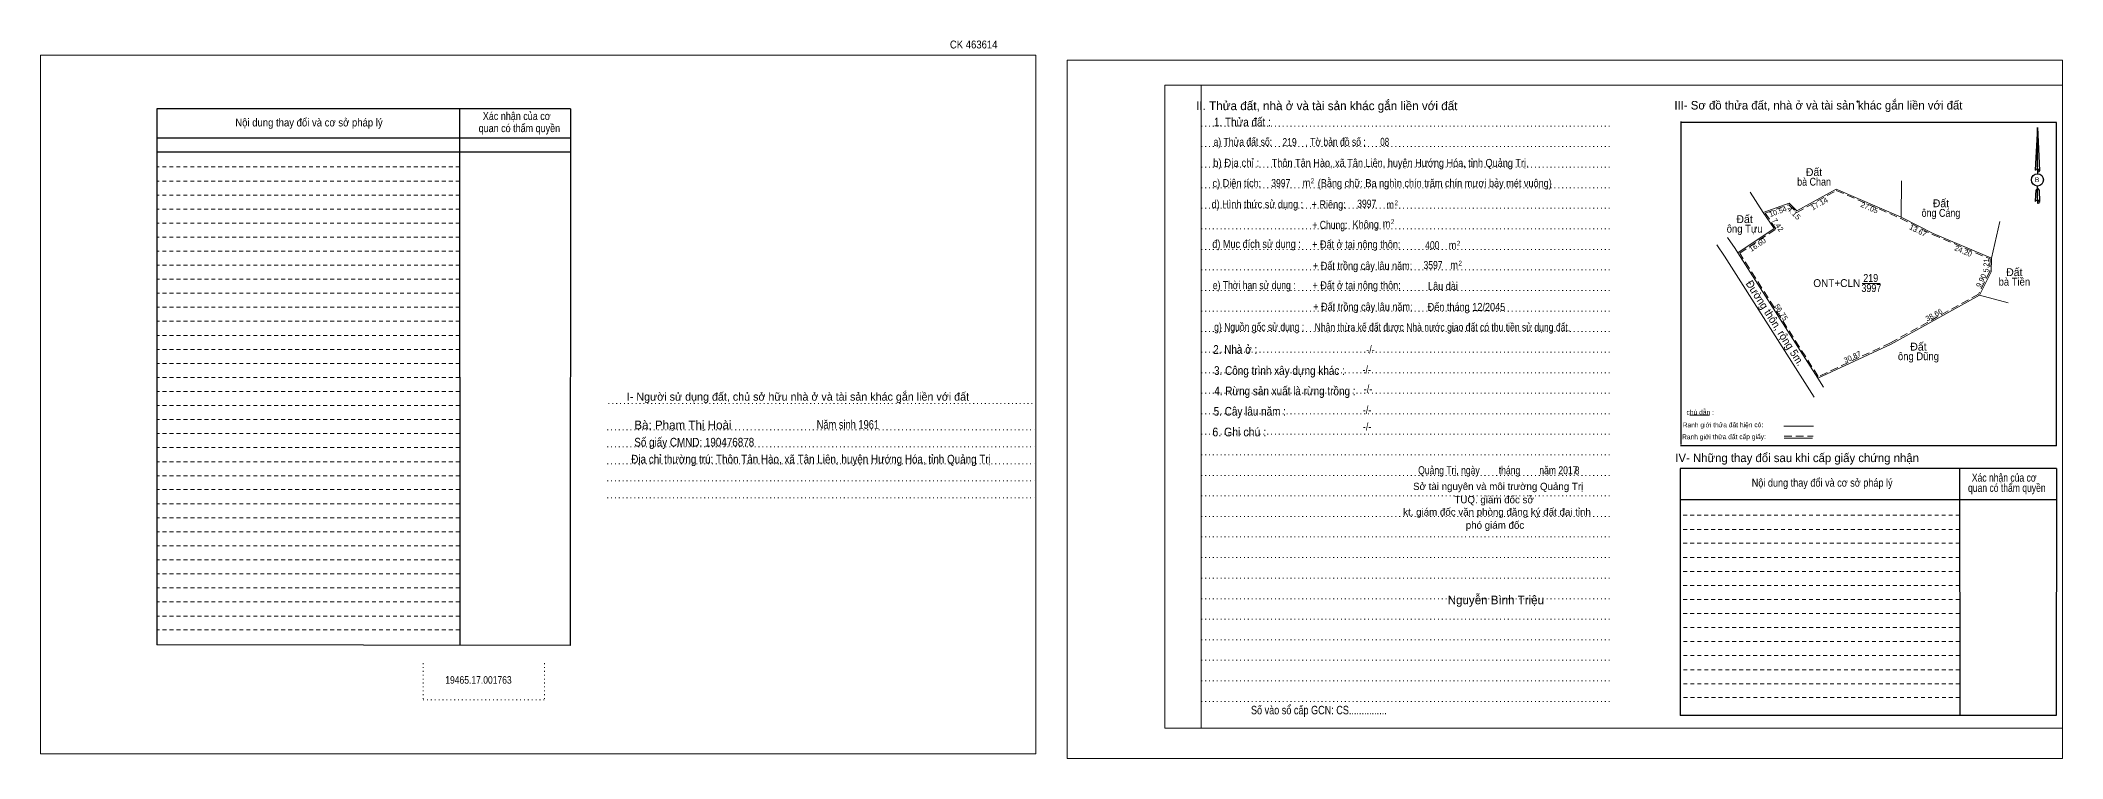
# Model space of a CAD drawing. Header units: metres. Extents: x 546326 to 548064, y 1838080 to 1838811.
# Drawn here: x 546326 to 546952, y 1838588 to 1838811 of the extents above; entities that cross this region are included whole.
import ezdxf
from ezdxf.enums import TextEntityAlignment as Align

# ---------------------------------------------------------------- set-up
doc = ezdxf.new("R2010")
doc.units = ezdxf.units.M
doc.header["$LTSCALE"] = 0.8
doc.header["$PDMODE"] = 32
doc.header["$PDSIZE"] = 0.4
for name, pattern in [('DOTTED', [1.5, 0.3, -1.2]), ('MEDIUM_DASHED', [4.5, 3, -1.5]), ('SHORT_DASHED', [2.7, 1.5, -1.2])]:
    doc.linetypes.add(name, pattern=pattern)
for name, color, linetype, lineweight in [('1', 7, 'DOTTED', 13), ('10', 7, 'Continuous', 13), ('12', 7, 'Continuous', 13), ('18', 7, 'Continuous', 25), ('2', 7, 'SHORT_DASHED', 13), ('28', 7, 'Continuous', 13), ('55', 7, 'Continuous', 13)]:
    doc.layers.add(name, color=color, linetype=linetype, lineweight=lineweight)
for name, color, linetype in [('11', 7, 'Continuous'), ('13', 7, 'Continuous'), ('40', 7, 'Continuous'), ('9', 7, 'Continuous')]:
    doc.layers.add(name, color=color, linetype=linetype)

msp = doc.modelspace()

# ---------------------------------------------------------------- linework, layer by layer
at = {"layer": '1', "linetype": 'Continuous'}
for p, q in [((546673.98, 1838796.63), (546951.62, 1838796.63)), ((546673.98, 1838796.63), (546673.98, 1838597.87)), ((546951.62, 1838796.63), (546951.62, 1838596.19)), ((546673.98, 1838597.87), (546951.62, 1838597.87))]:
    msp.add_line(p, q, dxfattribs=at)
at = {"layer": '1'}
for p, q in [((546685.22, 1838796.63), (546685.22, 1838597.87)), ((546685.22, 1838796.63), (546685.22, 1838597.87)), ((546685.3, 1838784.03), (546812.14, 1838784.03)), ((546685.3, 1838777.67), (546812.14, 1838777.67)), ((546685.3, 1838771.31), (546812.14, 1838771.31)), ((546685.3, 1838764.95), (546812.14, 1838764.95)), ((546685.3, 1838758.59), (546812.14, 1838758.59)), ((546685.3, 1838752.23), (546812.14, 1838752.23)), ((546685.3, 1838745.87), (546812.14, 1838745.87)), ((546685.3, 1838739.55), (546812.14, 1838739.55)), ((546685.3, 1838733.15), (546812.14, 1838733.15)), ((546685.3, 1838726.83), (546812.14, 1838726.83)), ((546685.3, 1838720.47), (546812.14, 1838720.47)), ((546685.3, 1838714.11), (546812.14, 1838714.11)), ((546685.3, 1838707.75), (546812.14, 1838707.75)), ((546501.98, 1838698.19), (546634.06, 1838698.19)), ((546685.3, 1838701.43), (546812.14, 1838701.43)), ((546685.3, 1838695.07), (546812.14, 1838695.07)), ((546501.58, 1838690.07), (546633.62, 1838690.07)), ((546501.58, 1838684.83), (546633.62, 1838684.83)), ((546685.3, 1838688.71), (546812.14, 1838688.71)), ((546501.58, 1838679.59), (546633.62, 1838679.59)), ((546685.3, 1838682.35), (546812.14, 1838682.35)), ((546501.58, 1838674.35), (546633.62, 1838674.35)), ((546685.3, 1838675.99), (546812.14, 1838675.99)), ((546501.58, 1838669.07), (546633.62, 1838669.07)), ((546685.3, 1838669.67), (546812.14, 1838669.67)), ((546685.3, 1838663.31), (546812.14, 1838663.31)), ((546685.3, 1838656.95), (546812.14, 1838656.95)), ((546685.3, 1838650.59), (546812.14, 1838650.59)), ((546685.3, 1838644.23), (546812.14, 1838644.23)), ((546685.3, 1838637.87), (546812.14, 1838637.87)), ((546685.3, 1838631.51), (546812.14, 1838631.51)), ((546685.3, 1838625.15), (546812.14, 1838625.15)), ((546444.66, 1838617.91), (546444.66, 1838606.63)), ((546482.14, 1838617.91), (546482.14, 1838606.63)), ((546685.3, 1838618.83), (546812.14, 1838618.83)), ((546685.3, 1838612.47), (546812.14, 1838612.47)), ((546444.66, 1838606.63), (546482.14, 1838606.63)), ((546685.3, 1838606.11), (546812.14, 1838606.11))]:
    msp.add_line(p, q, dxfattribs=at)
at = {"layer": '1', "linetype": 'Continuous'}
for points in [[(546326.3, 1838589.91), (546634.1, 1838589.91), (546634.1, 1838805.91), (546326.3, 1838805.91)], [(546326.3, 1838805.91), (546634.1, 1838805.91), (546634.1, 1838589.91), (546326.3, 1838589.91)], [(546326.3, 1838589.91), (546634.1, 1838589.91), (546634.1, 1838805.91), (546326.3, 1838805.91)], [(546643.82, 1838588.43), (546951.62, 1838588.43), (546951.62, 1838804.43), (546643.82, 1838804.43)], [(546685.22, 1838796.63), (546951.62, 1838796.63), (546951.62, 1838597.87), (546685.22, 1838597.87)]]:
    msp.add_lwpolyline(points, close=True, dxfattribs=at)
at = {"layer": '12'}
for p, q in [((546901.82, 1838767.05), (546901.75, 1838755.86)), ((546855, 1838763.55), (546859.06, 1838757.31)), ((546932.18, 1838754.47), (546929.68, 1838743.2)), ((546844.69, 1838747.32), (546847.09, 1838743.79)), ((546848.03, 1838749.6), (546850.38, 1838746.15)), ((546847.08, 1838743.8), (546874.85, 1838700.18)), ((546889.66, 1838735.31), (546895.24, 1838735.31)), ((546934.79, 1838729.36), (546925.98, 1838731.78))]:
    msp.add_line(p, q, dxfattribs=at)
at = {"layer": '12', "linetype": 'MEDIUM_DASHED'}
msp.add_lwpolyline([(546881.66, 1838764.09), (546901.58, 1838755.49), (546911.44, 1838750.47), (546929.26, 1838742.93), (546929.1, 1838739.08), (546925.67, 1838732.06), (546898.39, 1838716.99), (546876.07, 1838706.57), (546851.78, 1838744.71), (546862.95, 1838752.2), (546859.69, 1838757.09), (546866.99, 1838759.7), (546869.42, 1838757.31)], close=True, dxfattribs=at)
at = {"layer": '12'}
for points in [[(546859.06, 1838757.31), (546867.1, 1838760.17), (546869.49, 1838757.81), (546881.64, 1838764.54), (546901.75, 1838755.86)], [(546859.06, 1838757.31), (546862.4, 1838752.3), (546851.23, 1838744.84)], [(546929.68, 1838743.2), (546911.62, 1838750.84), (546901.75, 1838755.86)], [(546850.39, 1838746.14), (546851.23, 1838744.83), (546875.89, 1838706.1), (546877.65, 1838703.32)], [(546925.98, 1838731.78), (546929.51, 1838738.98), (546929.68, 1838743.2)], [(546925.98, 1838731.78), (546898.58, 1838716.63), (546875.91, 1838706.04)]]:
    msp.add_lwpolyline(points, dxfattribs=at)
at = {"layer": '18'}
for p, q in [((546943.82, 1838783.55), (546944.54, 1838770.31)), ((546943.82, 1838783.55), (546944.54, 1838770.31)), ((546943.82, 1838783.55), (546944.54, 1838770.31)), ((546943.26, 1838772.39), (546943.14, 1838770.35)), ((546943.82, 1838770.75), (546943.82, 1838770.23)), ((546943.82, 1838770.23), (546943.82, 1838769.87)), ((546943.82, 1838769.87), (546943.82, 1838769.35)), ((546943.82, 1838769.87), (546943.82, 1838769.35)), ((546943.82, 1838769.87), (546943.82, 1838769.35)), ((546944.54, 1838770.31), (546944.54, 1838770.35)), ((546943.82, 1838764.87), (546943.82, 1838765.47)), ((546943.82, 1838764.87), (546943.82, 1838765.47)), ((546943.82, 1838764.87), (546943.82, 1838765.47)), ((546943.82, 1838764.87), (546944.38, 1838764.15)), ((546943.82, 1838764.87), (546944.38, 1838764.15)), ((546943.82, 1838764.87), (546944.38, 1838764.15)), ((546943.82, 1838761.11), (546943.82, 1838760.63)), ((546943.82, 1838760.63), (546943.82, 1838760.23)), ((546944.38, 1838764.15), (546944.54, 1838760.67)), ((546944.38, 1838764.15), (546944.54, 1838760.67)), ((546944.38, 1838764.15), (546944.54, 1838760.67)), ((546944.54, 1838760.67), (546944.54, 1838760.71))]:
    msp.add_line(p, q, dxfattribs=at)
for points in [[(546943.82, 1838770.75), (546943.82, 1838783.55), (546943.26, 1838772.39)], [(546943.82, 1838761.11), (546943.82, 1838764.87), (546943.34, 1838764.15), (546943.26, 1838762.75), (546943.14, 1838760.71)]]:
    msp.add_lwpolyline(points, dxfattribs=at)
msp.add_ellipse((546943.8603, 1838767.3671), major_axis=(0, 1.8869), ratio=0.983453, dxfattribs=at)
for centre, start_param, end_param in [((546943.861, 1838770.2748), 1.57079633, 3.07445202), ((546943.861, 1838770.2748), 0.06714063, 1.57079633), ((546943.861, 1838770.2748), 4.71238898, 6.28318531), ((546943.861, 1838760.644), 2.49106941, 3.07427841), ((546943.861, 1838760.644), 1.57079633, 2.49106941), ((546943.861, 1838760.644), 0.06714063, 1.57079633), ((546943.861, 1838760.644), 4.71238898, 6.28318531)]:
    msp.add_ellipse(centre, major_axis=(0.6803, 0), ratio=0.655448, start_param=start_param, end_param=end_param, dxfattribs=at)
at = {"layer": '2', "linetype": 'Continuous', "lineweight": 25}
for p, q in [((546490.18, 1838789.35), (546362.3, 1838789.35)), ((546362.3, 1838789.35), (546362.3, 1838623.59)), ((546455.94, 1838789.35), (546455.98, 1838623.47)), ((546490.18, 1838780.31), (546362.46, 1838780.31)), ((546490.18, 1838775.99), (546362.46, 1838775.99))]:
    msp.add_line(p, q, dxfattribs=at)
at = {"layer": '2'}
for p, q in [((546455.94, 1838771.39), (546362.26, 1838771.39)), ((546455.94, 1838767.03), (546362.26, 1838767.03)), ((546455.94, 1838767.03), (546362.3, 1838767.03)), ((546455.94, 1838762.67), (546362.3, 1838762.67)), ((546455.94, 1838758.35), (546362.3, 1838758.35)), ((546455.94, 1838754.03), (546362.3, 1838754.03)), ((546455.94, 1838749.67), (546362.3, 1838749.67)), ((546455.94, 1838745.35), (546362.3, 1838745.35)), ((546455.98, 1838740.99), (546362.3, 1838740.99)), ((546455.98, 1838736.67), (546362.3, 1838736.67)), ((546455.98, 1838732.31), (546362.3, 1838732.31)), ((546455.98, 1838727.99), (546362.3, 1838727.99)), ((546455.98, 1838723.67), (546362.3, 1838723.67)), ((546455.98, 1838719.31), (546362.3, 1838719.31)), ((546455.98, 1838714.95), (546362.3, 1838714.95)), ((546455.98, 1838710.63), (546362.3, 1838710.63)), ((546455.98, 1838706.27), (546362.3, 1838706.27)), ((546455.98, 1838701.95), (546362.3, 1838701.95)), ((546455.98, 1838697.63), (546362.3, 1838697.63)), ((546455.98, 1838693.27), (546362.3, 1838693.27)), ((546455.98, 1838688.95), (546362.3, 1838688.95)), ((546455.98, 1838684.59), (546362.3, 1838684.59)), ((546455.98, 1838680.23), (546362.3, 1838680.23)), ((546455.98, 1838675.91), (546362.3, 1838675.91)), ((546455.98, 1838671.59), (546362.3, 1838671.59)), ((546455.98, 1838667.23), (546362.3, 1838667.23)), ((546455.98, 1838662.91), (546362.3, 1838662.91)), ((546455.98, 1838658.55), (546362.3, 1838658.55)), ((546455.98, 1838654.23), (546362.3, 1838654.23)), ((546919.78, 1838659.31), (546833.42, 1838659.31)), ((546919.78, 1838654.99), (546833.42, 1838654.99)), ((546455.98, 1838649.87), (546362.3, 1838649.87)), ((546919.78, 1838650.63), (546833.42, 1838650.63)), ((546455.98, 1838645.55), (546362.3, 1838645.55)), ((546455.98, 1838641.23), (546362.3, 1838641.23)), ((546919.78, 1838646.27), (546833.42, 1838646.27)), ((546919.78, 1838641.95), (546833.42, 1838641.95)), ((546455.98, 1838636.87), (546362.3, 1838636.87)), ((546919.78, 1838637.63), (546833.42, 1838637.63)), ((546455.98, 1838632.51), (546362.3, 1838632.51)), ((546919.78, 1838633.27), (546833.42, 1838633.27)), ((546919.82, 1838628.95), (546833.42, 1838628.95)), ((546455.98, 1838628.19), (546362.3, 1838628.19)), ((546919.82, 1838624.59), (546833.42, 1838624.59)), ((546919.82, 1838620.27), (546833.42, 1838620.27)), ((546919.82, 1838615.91), (546833.42, 1838615.91)), ((546919.82, 1838611.59), (546833.42, 1838611.59)), ((546919.86, 1838607.27), (546833.42, 1838607.27))]:
    msp.add_line(p, q, dxfattribs=at)
at = {"layer": '2', "linetype": 'Continuous', "lineweight": 25}
msp.add_lwpolyline([(546490.18, 1838789.35), (546490.14, 1838623.39), (546362.3, 1838623.59)], dxfattribs=at)
at = {"layer": '28', "lineweight": 25}
for p, q in [((546833.62, 1838785.47), (546833.62, 1838685.51)), ((546949.78, 1838685.15), (546833.5, 1838685.15)), ((546919.78, 1838678.11), (546919.86, 1838601.79)), ((546949.7, 1838678.11), (546949.66, 1838601.79)), ((546949.66, 1838668.43), (546833.42, 1838668.43)), ((546949.66, 1838601.79), (546833.42, 1838601.79))]:
    msp.add_line(p, q, dxfattribs=at)
at = {"layer": '28', "linetype": 'SHORT_DASHED'}
msp.add_line((546919.78, 1838663.67), (546833.42, 1838663.67), dxfattribs=at)
at = {"layer": '28', "lineweight": 25}
for points in [[(546949.78, 1838685.15), (546949.78, 1838785.11), (546833.5, 1838785.11)], [(546949.7, 1838678.11), (546833.42, 1838678.11), (546833.42, 1838601.79)]]:
    msp.add_lwpolyline(points, dxfattribs=at)
at = {"layer": '28'}
msp.add_point((546888.22, 1838791.59), dxfattribs=at)
at = {"layer": '55'}
for p, q in [((546836.34, 1838694.59), (546842.42, 1838694.67)), ((546865.42, 1838691.19), (546874.58, 1838691.19)), ((546865.5, 1838687.47), (546874.3, 1838687.47)), ((546865.5, 1838687.47), (546874.3, 1838687.47))]:
    msp.add_line(p, q, dxfattribs=at)
at = {"layer": '55', "linetype": 'MEDIUM_DASHED'}
msp.add_line((546865.5, 1838688.15), (546874.5, 1838688.15), dxfattribs=at)

# ---------------------------------------------------------------- texts
at = {"layer": '10'}
for s, height, p in [('kt. giám đốc văn phòng đăng ký đất đai tỉnh', 2.25, (546776.73, 1838663.57)), ('TUQ. giám đốc sở', 2.25, (546775.84, 1838667.37)), ('phó giám đốc', 2.25, (546776.11, 1838659.49)), ('Nguyễn Bình Triệu', 2.67, (546776.38, 1838636.15))]:
    msp.add_text(s, height=height, dxfattribs=at).set_placement(p, align=Align.CENTER)
at = {"layer": '11'}
for s, height, width, p in [('bà Tiền', 2.43, 0.9, (546936.715, 1838734.68)), ('8', 2.48, 0.75, (546801.525, 1838676.28))]:
    msp.add_text(s, height=height, dxfattribs=dict(at, width=width)).set_placement(p, align=Align.CENTER)
msp.add_text('Đất', height=2.43, dxfattribs=at).set_placement((546936.705, 1838737.64), align=Align.CENTER)
at = {"layer": '12'}
for s, width, p in [('bà Chan', 0.85, (546874.775, 1838765.6)), ('ông Tựu', 0.9, (546853.295, 1838751.07)), ('ông Cáng', 0.85, (546914.015, 1838755.96)), ('ONT+CLN', 0.95, (546881.79, 1838734.25)), ('3997', 0.85, (546892.49, 1838732.72)), ('219', 0.85, (546892.295, 1838735.83)), ('ông Dũng', 0.9, (546907.06, 1838711.63))]:
    msp.add_text(s, height=2.43, dxfattribs=dict(at, width=width)).set_placement(p, align=Align.CENTER)
for p in [(546874.765, 1838768.57), (546914.015, 1838758.93), (546853.285, 1838754.03), (546907.055, 1838714.6)]:
    msp.add_text('Đất', height=2.43, dxfattribs=at).set_placement(p, align=Align.CENTER)
for s, rotation, p in [('17.14', 29.003, (546876.7973, 1838759.2867)), ('27.05', 336.657, (546891.5741, 1838758.0309)), ('10.54', 19.621, (546863.868, 1838756.817)), ('13.67', 333.022, (546906.5476, 1838750.9592)), ('24.20', 337.069, (546920.5844, 1838744.6089)), ('9.90', 63.927, (546927.1657, 1838735.904)), ('56.75', 302.486, (546863.9249, 1838726.005)), ('38.66', 28.925, (546912.2282, 1838724.9329)), ('30.87', 25.029, (546886.9573, 1838711.9227))]:
    msp.add_text(s, height=1.62, rotation=rotation, dxfattribs=at).set_placement(p, align=Align.CENTER)
for s, height, rotation, width, p in [('7.42', 1.62, 303.733, 1.05, (546862.8889, 1838753.0098)), ('4.15', 1.62, 315.293, 1.15, (546867.9702, 1838756.5585)), ('16.60', 1.62, 33.824, 1.05, (546857.7191, 1838746.6342)), ('5.21', 1.62, 87.692, 0.85, (546928.7712, 1838740.8674)), ('Đường thôn, rộng 5m.', 2.43, 302.484, 0.95, (546861.7151, 1838722.4725))]:
    msp.add_text(s, height=height, rotation=rotation, dxfattribs=dict(at, width=width)).set_placement(p, align=Align.CENTER)
at = {"layer": '13', "width": 0.8}
msp.add_text('Nhận thừa kế đất được Nhà nước giao đất có thu tiền sử dụng đất.', height=2.48, dxfattribs=at).set_placement((546759.845, 1838720.58), align=Align.CENTER)
at = {"layer": '18'}
for s, height, p in [('II. Thửa đất, nhà ở và tài sản khác gắn liền với đất', 2.7, (546724.09, 1838788.95)), ('Sở tài nguyên và môi trường Quảng Trị', 2.25, (546777.09, 1838671.47))]:
    msp.add_text(s, height=height, dxfattribs=at).set_placement(p, align=Align.CENTER)
for s, height, width, p in [('1. Thửa đất :', 2.7, 0.85, (546697.99, 1838783.91)), ('a) Thửa đất số:              , Tờ bản đồ số : ', 2.475, 0.8, (546712.97, 1838777.91)), ('219', 2.48, 0.8, (546712.575, 1838777.83)), ('08', 2.48, 0.75, (546742.005, 1838777.91)), ('b) Địa chỉ : ', 2.475, 0.9, (546696.46, 1838771.43)), (' Thôn Tân Hào, xã Tân Liên, huyện Hướng Hóa, tỉnh Quảng Trị.', 2.48, 0.85, (546746.395, 1838771.39)), ('c) Diện tích: ', 2.48, 0.85, (546696.68, 1838765.15)), ('3997', 2.48, 0.8, (546709.865, 1838765.17)), (' m', 2.475, 0.85, (546717.42, 1838765.27)), ('2', 1.5, 0.75, (546719.65, 1838766.35)), ('(Bằng chữ: Ba nghìn chín trăm chín mươi bảy mét vuông)', 2.48, 0.85, (546757.485, 1838765.15)), ('B', 1.5, 0.9, (546943.75, 1838766.69)), ('d) Hình thức sử dụng :', 2.475, 0.85, (546702.63, 1838758.63)), ('+ Riêng: ', 2.475, 0.85, (546725.06, 1838758.59)), ('3997', 2.48, 0.8, (546736.445, 1838758.79)), (' m', 2.475, 0.85, (546743.3, 1838758.47)), ('2', 1.5, 0.75, (546745.57, 1838759.55)), ('       + Chung:', 2.475, 0.8, (546722.48, 1838752.23)), ('Không', 2.475, 0.85, (546736.13, 1838752.39)), (' m', 2.475, 0.85, (546742.18, 1838752.63)), ('2', 1.5, 0.75, (546744.45, 1838753.71)), ('đ) Mục đích sử dụng :', 2.475, 0.85, (546702.38, 1838746.35)), ('+ Đất ở tại nông thôn:', 2.48, 0.85, (546733.21, 1838746.21)), ('400', 2.48, 0.8, (546756.715, 1838745.95)), (' m', 2.475, 0.85, (546762.58, 1838745.99)), ('2', 1.5, 0.75, (546764.85, 1838747.03)), ('+ Đất trồng cây lâu năm:', 2.475, 0.85, (546735.16, 1838739.59)), ('3597', 2.48, 0.8, (546756.945, 1838739.81)), (' m', 2.475, 0.85, (546763.08, 1838739.85)), ('2', 1.5, 0.75, (546765.35, 1838740.89)), ('e) Thời hạn sử dụng :', 2.475, 0.8, (546701.64, 1838733.59)), ('+ Đất ở tại nông thôn:', 2.48, 0.85, (546733.31, 1838733.55)), ('Lâu dài', 2.48, 0.85, (546760.01, 1838733.31)), ('+ Đất trồng cây lâu năm:', 2.475, 0.85, (546735.26, 1838726.93)), ('Đến tháng 12/2045', 2.48, 0.85, (546767.28, 1838726.85)), ('g) Nguồn gốc sử dụng :', 2.475, 0.8, (546703.17, 1838720.67)), ('2. Nhà ở :', 2.7, 0.85, (546695.77, 1838713.59)), ('3. Công trình xây dựng khác :', 2.7, 0.85, (546709.45, 1838707.07)), ('4. Rừng sản xuất là rừng trồng :', 2.7, 0.85, (546711.14, 1838700.75)), ('5. Cây lâu năm :', 2.7, 0.85, (546700.29, 1838694.47)), ('6. Ghi chú :', 2.7, 0.9, (546697.03, 1838688.07)), ('Quảng Trị, ngày        tháng        năm 2017', 2.48, 0.8, (546776.98, 1838676.35)), ('19465.17.001763', 2.32, 0.85, (546461.76, 1838611.59)), ('Số vào sổ cấp GCN: CS...............', 2.625, 0.8, (546721.64, 1838602.11))]:
    msp.add_text(s, height=height, dxfattribs=dict(at, width=width)).set_placement(p, align=Align.CENTER)
at = {"layer": '2'}
for s, width, p in [('Nội dung thay đổi và cơ sở pháp lý', 0.9, (546409.34, 1838783.91)), ('Nội dung thay đổi và cơ sở pháp lý', 0.9, (546409.34, 1838783.91)), (' quan có thẩm quyền', 0.85, (546474.02, 1838782.15)), (' quan có thẩm quyền', 0.85, (546474.02, 1838782.15)), ('Xác nhận của cơ', 0.85, (546473.59, 1838785.91)), ('Xác nhận của cơ', 0.85, (546473.59, 1838785.91))]:
    msp.add_text(s, height=2.445, dxfattribs=dict(at, width=width)).set_placement(p, align=Align.CENTER)
at = {"layer": '28'}
for s, height, p in [('III- Sơ đồ thửa đất, nhà ở và tài sản khác gắn liền với đất', 2.625, (546876.12, 1838789.15)), ('I- Người sử dụng đất, chủ sở hữu nhà ở và tài sản khác gắn liền với đất', 2.479, (546560.55, 1838699.11)), ('IV- Những thay đổi sau khi cấp giấy chứng nhận', 2.625, (546869.54, 1838680.11))]:
    msp.add_text(s, height=height, dxfattribs=at).set_placement(p, align=Align.CENTER)
for s, height, width, p in [('-/-', 2.475, 0.85, (546737.6, 1838713.71)), ('-/-', 2.475, 0.85, (546736.44, 1838707.47)), ('-/-', 2.475, 0.85, (546736.84, 1838701.51)), ('-/-', 2.475, 0.85, (546736.56, 1838695.03)), ('Năm sinh 1961', 2.68, 0.8, (546575.99, 1838690.41)), ('-/-', 2.475, 0.85, (546736.56, 1838689.83)), ('Số giấy CMND: 190476878', 2.68, 0.85, (546528.48, 1838684.93)), ('Địa chỉ thường trú: Thôn Tân Hào, xã Tân Liên, huyện Hướng Hóa, tỉnh Quảng Trị', 2.68, 0.85, (546564.6, 1838679.68)), ('Nội dung thay đổi và cơ sở pháp lý', 2.475, 0.85, (546877.28, 1838672.51)), (' quan có thẩm quyền', 2.475, 0.8, (546934.02, 1838670.91)), ('Xác nhận của cơ', 2.475, 0.8, (546933.56, 1838674.07))]:
    msp.add_text(s, height=height, dxfattribs=dict(at, width=width)).set_placement(p, align=Align.CENTER)
at = {"layer": '40', "width": 0.9}
msp.add_text('CK 463614', height=2.44, dxfattribs=at).set_placement((546614.9, 1838808.03), align=Align.CENTER)
at = {"layer": '55'}
msp.add_text('chú dẫn :', height=1.497, rotation=359.974, dxfattribs=at).set_placement((546839.5847, 1838694.7678), align=Align.CENTER)
at = {"layer": '55', "width": 0.9}
for s, p in [('Ranh giới thửa đất hiện có:', (546846.5932, 1838690.8748)), ('Ranh giới thửa đất cấp giấy:', (546846.9132, 1838687.1958))]:
    msp.add_text(s, height=1.497, rotation=0.135, dxfattribs=at).set_placement(p, align=Align.CENTER)
at = {"layer": '9'}
msp.add_text('Bà: Phạm Thị Hoài', height=2.68, dxfattribs=at).set_placement((546524.985, 1838690.27), align=Align.CENTER)

doc.saveas('drawing.dxf')
